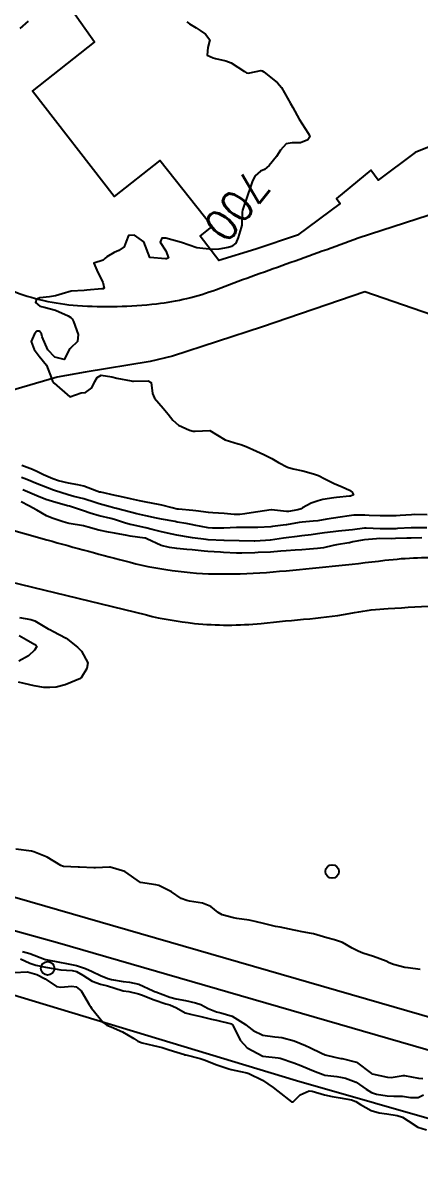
# Model space of a CAD drawing. Header units: metres. Extents: x 286371 to 293043, y 7462578 to 7466404.
# Drawn here: x 287533.6 to 287584.4, y 7465442.6 to 7465590.2 of the extents above; entities that cross this region are included whole.
import ezdxf
from ezdxf.enums import TextEntityAlignment as Align

# ---------------------------------------------------------------- set-up
doc = ezdxf.new("R2010")
doc.units = ezdxf.units.M
doc.header["$MEASUREMENT"] = 0
for name, color, linetype in [('Cotas', 45, 'Continuous'), ('Curvas de Nivel 1m', 11, 'Continuous'), ('Curvas de Nivel 5m', 15, 'Continuous'), ('Divisas', 45, 'Continuous'), ('Edificações', 30, 'Continuous'), ('Linha Férrea', 20, 'Continuous'), ('Postes', 20, 'Continuous'), ('Vias primárias', 230, 'Continuous')]:
    doc.layers.add(name, color=color, linetype=linetype)
doc.styles.add('Style-STANDARD', font='STANDARD.shx')

msp = doc.modelspace()

# ---------------------------------------------------------------- linework, layer by layer
at = {"layer": 'Curvas de Nivel 1m', "flags": 128}
for points, elevation in [([(287585.31, 7465527.23), (287583.71, 7465527.27), (287583.32, 7465527.26), (287581.85, 7465527.15), (287581.32, 7465527.12), (287579.92, 7465527.11), (287579.31, 7465527.12), (287577.9, 7465527.16), (287577.32, 7465527.19), (287575.91, 7465527.18), (287575.31, 7465527.12), (287574.17, 7465526.94), (287573.31, 7465526.81), (287572.47, 7465526.67), (287571.3, 7465526.49), (287570.73, 7465526.43), (287569.3, 7465526.31), (287568.92, 7465526.26), (287567.29, 7465525.97), (287567.24, 7465525.96), (287566.89, 7465525.91), (287565.5, 7465525.73), (287565.29, 7465525.7), (287563.62, 7465525.63), (287563.29, 7465525.62), (287562.93, 7465525.62), (287561.29, 7465525.62), (287560.9, 7465525.61), (287559.29, 7465525.54), (287557.83, 7465525.52), (287557.29, 7465525.57), (287555.47, 7465525.91), (287555.29, 7465525.95), (287554.44, 7465526.11), (287553.3, 7465526.32), (287553.06, 7465526.37), (287551.3, 7465526.67), (287550.67, 7465526.8), (287549.31, 7465527.12), (287548.14, 7465527.38), (287547.31, 7465527.57), (287545.53, 7465528.04), (287545.32, 7465528.1), (287544.74, 7465528.25), (287543.33, 7465528.65), (287542.79, 7465528.82), (287541.34, 7465529.27), (287540.08, 7465529.59), (287539.35, 7465529.79), (287537.58, 7465530.36), (287537.36, 7465530.44), (287537.24, 7465530.48), (287535.38, 7465531.22), (287534.05, 7465531.75), (287533.39, 7465532.02)], 699), ([(287585.28, 7465525.58), (287583.37, 7465525.57), (287583.28, 7465525.57), (287581.52, 7465525.47), (287581.29, 7465525.46), (287579.56, 7465525.45), (287579.29, 7465525.45), (287577.49, 7465525.55), (287577.29, 7465525.54), (287575.74, 7465525.32), (287575.29, 7465525.26), (287573.95, 7465525.14), (287573.28, 7465525.07), (287572.18, 7465524.93), (287571.28, 7465524.79), (287570.45, 7465524.69), (287569.27, 7465524.56), (287568.68, 7465524.47), (287567.27, 7465524.3), (287566.93, 7465524.25), (287565.26, 7465523.99), (287565.22, 7465523.98), (287564.62, 7465523.94), (287563.26, 7465523.86), (287563.16, 7465523.86), (287561.26, 7465523.9), (287559.33, 7465523.97), (287559.26, 7465523.97), (287557.29, 7465524.03), (287557.26, 7465524.04), (287557.01, 7465524.07), (287555.27, 7465524.31), (287555.02, 7465524.35), (287553.27, 7465524.64), (287552.65, 7465524.76), (287551.28, 7465525.05), (287550.09, 7465525.37), (287549.29, 7465525.59), (287547.55, 7465525.95), (287547.29, 7465526.01), (287546.57, 7465526.23), (287545.3, 7465526.63), (287544.8, 7465526.76), (287543.31, 7465527.11), (287542.15, 7465527.45), (287541.32, 7465527.73), (287539.52, 7465528.33), (287539.32, 7465528.39), (287539.25, 7465528.41), (287537.33, 7465528.93), (287536.5, 7465529.22), (287535.35, 7465529.68), (287533.56, 7465530.42)], 698), ([(287584.62, 7465524.28), (287583.26, 7465524.27), (287582.69, 7465524.25), (287581.26, 7465524.19), (287580.78, 7465524.18), (287579.26, 7465524.19), (287578.82, 7465524.18), (287577.27, 7465524.05), (287577.01, 7465524.01), (287575.78, 7465523.78), (287575.37, 7465523.67), (287575.26, 7465523.65), (287573.68, 7465523.39), (287573.26, 7465523.3), (287572.05, 7465523.03), (287571.25, 7465522.93), (287570.25, 7465522.86), (287569.25, 7465522.78), (287568.42, 7465522.71), (287567.25, 7465522.65), (287566.58, 7465522.58), (287565.24, 7465522.45), (287563.68, 7465522.4), (287563.24, 7465522.39), (287561.58, 7465522.33), (287561.24, 7465522.33), (287560.9, 7465522.35), (287559.24, 7465522.43), (287558.83, 7465522.45), (287557.24, 7465522.53), (287556.75, 7465522.57), (287555.24, 7465522.74), (287554.54, 7465522.81), (287553.25, 7465522.94), (287552.32, 7465523.06), (287551.25, 7465523.33), (287549.43, 7465524.18), (287549.26, 7465524.25), (287549.18, 7465524.27), (287547.27, 7465524.52), (287546.91, 7465524.58), (287545.27, 7465524.9), (287544.5, 7465525.03), (287543.28, 7465525.28), (287541.92, 7465525.65), (287541.29, 7465525.81), (287539.49, 7465526.13), (287539.29, 7465526.18), (287538.71, 7465526.34), (287537.3, 7465526.8), (287536.56, 7465527.12), (287535.32, 7465527.82), (287534.33, 7465528.41), (287533.33, 7465528.89)], 697), ([(287533.11, 7465514.08), (287534.57, 7465513.86), (287535.1, 7465513.66), (287536.8, 7465512.66), (287537.09, 7465512.51), (287537.39, 7465512.36), (287539.07, 7465511.44), (287540.55, 7465510.31), (287541.05, 7465509.78), (287541.87, 7465508.29), (287541.75, 7465507.56), (287541, 7465506.39), (287540.96, 7465506.34), (287540.92, 7465506.31), (287538.98, 7465505.49), (287537.81, 7465505.19), (287536.98, 7465505.12), (287536.22, 7465505.14), (287534.98, 7465505.35), (287533.73, 7465505.67), (287532.98, 7465505.82)], 697), ([(287533.07, 7465511.79), (287533.95, 7465511.3), (287535.06, 7465510.63), (287535.21, 7465510.55), (287535.33, 7465510.4), (287535.05, 7465509.9), (287534.25, 7465509.2), (287533.02, 7465508.49)], 698), ([(287584.43, 7465469.06), (287582.86, 7465469.24), (287582.43, 7465469.3), (287580.98, 7465469.7), (287580.44, 7465469.91), (287580.06, 7465470.09), (287578.45, 7465470.7), (287577.06, 7465471.15), (287576.46, 7465471.39), (287575.71, 7465471.78), (287574.47, 7465472.5), (287573.44, 7465472.85), (287572.48, 7465473.11), (287570.74, 7465473.6), (287570.49, 7465473.65), (287569.29, 7465473.87), (287568.5, 7465474.04), (287568.3, 7465474.09), (287566.5, 7465474.44), (287565.87, 7465474.56), (287564.51, 7465474.89), (287563.28, 7465475.2), (287562.51, 7465475.35), (287560.93, 7465475.58), (287560.52, 7465475.66), (287559.08, 7465476.03), (287558.54, 7465476.32), (287557.62, 7465477.12), (287556.56, 7465477.51), (287554.86, 7465477.8), (287554.56, 7465477.87), (287553.82, 7465478.12), (287552.58, 7465479), (287550.94, 7465479.81), (287550.59, 7465479.89), (287548.59, 7465480.19), (287546.61, 7465481.57), (287544.74, 7465482.13), (287544.62, 7465482.14), (287542.83, 7465482.07), (287542.62, 7465482.07), (287540.78, 7465482.15), (287540.62, 7465482.16), (287538.73, 7465482.23), (287538.62, 7465482.25), (287538.42, 7465482.35), (287536.64, 7465483.4), (287534.95, 7465484.1), (287534.65, 7465484.17), (287532.65, 7465484.43)], 696), ([(287533.26, 7465470.42), (287534.44, 7465469.85), (287535.22, 7465469.6), (287536.43, 7465469.35), (287537.67, 7465469.11), (287538.42, 7465469), (287539.84, 7465468.9), (287540.42, 7465468.77), (287541.24, 7465468.3), (287542.4, 7465467.53), (287543.5, 7465467.17), (287544.39, 7465466.94), (287546.24, 7465466.36), (287546.38, 7465466.33), (287547.1, 7465466.21), (287548.37, 7465465.94), (287548.75, 7465465.81), (287550.36, 7465465.14), (287551.84, 7465464.66), (287552.35, 7465464.5), (287553.21, 7465464.12), (287554.33, 7465463.49), (287555.16, 7465463.27), (287556.33, 7465463.01), (287557.68, 7465462.7), (287558.32, 7465462.54), (287560.24, 7465462.09), (287560.31, 7465462.06), (287560.38, 7465462.01), (287560.49, 7465461.83), (287561.35, 7465460), (287562.27, 7465459.01), (287564.25, 7465457.95), (287566.25, 7465457.75), (287566.47, 7465457.71), (287568.24, 7465457.11), (287569.12, 7465456.76), (287570.23, 7465456.28), (287570.53, 7465456.16), (287571.32, 7465455.84), (287571.98, 7465455.59), (287572.22, 7465455.53), (287573.75, 7465455.34), (287574.22, 7465455.27), (287574.87, 7465455.13), (287576.21, 7465454.62), (287577.5, 7465453.74), (287578.19, 7465453.3), (287578.82, 7465453.09), (287580.17, 7465452.88), (287581.03, 7465452.83), (287582.17, 7465452.81), (287583.18, 7465452.65), (287584.17, 7465452.65), (287584.83, 7465452.98)], 697), ([(287533.52, 7465471.36), (287534.45, 7465471.07), (287536.31, 7465470.38), (287536.44, 7465470.33), (287536.49, 7465470.32), (287538.44, 7465469.92), (287538.91, 7465469.86), (287540.43, 7465469.57), (287541.57, 7465469.16), (287542.42, 7465468.8), (287543.49, 7465468.27), (287544.41, 7465467.9), (287544.88, 7465467.77), (287546.4, 7465467.51), (287547.19, 7465467.42), (287548.39, 7465467.15), (287550.24, 7465466.31), (287550.38, 7465466.23), (287550.55, 7465466.16), (287552.36, 7465465.51), (287553.18, 7465465.3), (287554.36, 7465465.09), (287555.66, 7465464.78), (287556.35, 7465464.54), (287557.27, 7465464.06), (287558.34, 7465463.62), (287558.88, 7465463.49), (287560.33, 7465463.06), (287562.05, 7465461.99), (287562.31, 7465461.77), (287563.03, 7465461.24), (287564.29, 7465460.65), (287565.82, 7465460.41), (287566.29, 7465460.39), (287566.7, 7465460.32), (287568.28, 7465459.89), (287569.71, 7465459.3), (287570.27, 7465459.06), (287571.78, 7465458.32), (287572.26, 7465458.13), (287573.5, 7465457.81), (287574.25, 7465457.65), (287574.41, 7465457.63), (287576.25, 7465457.16), (287578.19, 7465455.73), (287578.22, 7465455.71), (287578.26, 7465455.7), (287580.21, 7465455.24), (287580.68, 7465455.23), (287582.22, 7465455.48), (287582.42, 7465455.47), (287584.21, 7465455.12), (287584.77, 7465455.07)], 696), ([(287532.42, 7465468.66), (287534.11, 7465468.72), (287534.42, 7465468.66), (287535.35, 7465468.39), (287536.41, 7465467.85), (287537.87, 7465466.88), (287538.39, 7465466.76), (287539.81, 7465466.91), (287540.39, 7465466.8), (287541, 7465466.31), (287542.05, 7465464.58), (287542.2, 7465464.29), (287542.34, 7465464.08), (287543.82, 7465462.26), (287544.31, 7465461.91), (287544.85, 7465461.7), (287546.3, 7465461.04), (287547.74, 7465460.2), (287548.28, 7465459.88), (287548.8, 7465459.66), (287550.27, 7465459.33), (287551.36, 7465459.06), (287552.26, 7465458.76), (287554.22, 7465458.14), (287554.25, 7465458.13), (287554.39, 7465458.1), (287556.25, 7465457.63), (287556.88, 7465457.43), (287558.24, 7465456.9), (287559.92, 7465456.33), (287560.23, 7465456.25), (287561.43, 7465456), (287562.22, 7465455.81), (287562.49, 7465455.71), (287564.21, 7465454.87), (287565.58, 7465453.93), (287566.19, 7465453.45), (287567.94, 7465452.12), (287568.17, 7465452.11), (287569.06, 7465453), (287570.19, 7465453.51), (287570.57, 7465453.48), (287572.18, 7465453.01), (287573.16, 7465452.8), (287574.18, 7465452.62), (287575.61, 7465452.34), (287576.17, 7465452.14), (287576.79, 7465451.75), (287578.14, 7465450.98), (287579.15, 7465450.71), (287580.14, 7465450.57), (287581.48, 7465450.34), (287582.13, 7465450.14), (287582.89, 7465449.66), (287584.11, 7465448.85), (287585.21, 7465448.53)], 698)]:
    msp.add_lwpolyline(points, dxfattribs=dict(at, elevation=elevation))
at = {"layer": 'Curvas de Nivel 5m', "elevation": 700, "flags": 128}
for points in [[(287533.2, 7465589.49), (287534.27, 7465590.41)], [(287554.53, 7465590.36), (287554.86, 7465590.1), (287555.75, 7465589.56), (287556.26, 7465589.24), (287556.95, 7465588.77), (287557.47, 7465588.06), (287557.23, 7465587.06), (287557.16, 7465586.07), (287557.9, 7465585.74), (287558.21, 7465585.66), (287559.53, 7465585.36), (287560.2, 7465585.11), (287561.92, 7465583.99), (287562.18, 7465583.81), (287562.39, 7465583.77), (287563.4, 7465583.97), (287564.03, 7465584.1), (287564.18, 7465584.07), (287564.39, 7465583.95), (287566.15, 7465582.52), (287566.65, 7465581.92), (287567.43, 7465580.59), (287567.83, 7465579.9), (287568.11, 7465579.38), (287568.94, 7465577.88), (287570.06, 7465576.11), (287570.22, 7465575.86), (287570.29, 7465575.62), (287570.04, 7465575.24), (287569.07, 7465574.85), (287568.04, 7465574.85), (287567.24, 7465574.71), (287566.52, 7465573.92), (287566.01, 7465573.1), (287565.1, 7465571.95), (287564.49, 7465571.46), (287563.98, 7465571.24), (287563.3, 7465570.65), (287562.96, 7465569.98), (287562.7, 7465569.23), (287562.27, 7465567.99), (287562.18, 7465567.74), (287561.92, 7465566.99), (287561.66, 7465566.25), (287561.61, 7465566), (287561.56, 7465564.31), (287561.5, 7465564), (287561.11, 7465562.75), (287560.81, 7465562.01), (287560.27, 7465561.58), (287559.84, 7465561.44), (287558.63, 7465561.24), (287557.83, 7465561.22), (287556.58, 7465561.33), (287555.83, 7465561.41), (287553.84, 7465562.11), (287551.85, 7465562.65), (287551.35, 7465562.65), (287551.14, 7465562.15), (287551.83, 7465561.05), (287552.2, 7465560.14), (287551.93, 7465560.02), (287551.81, 7465560.01), (287549.81, 7465560.17), (287549.04, 7465562.19), (287547.86, 7465563.04), (287547.06, 7465563.01), (287546.78, 7465562.22), (287546.52, 7465561.54), (287545.83, 7465561.08), (287545.25, 7465560.82), (287544.29, 7465560.26), (287544.05, 7465560.03), (287543.81, 7465559.82), (287542.64, 7465559.45), (287543.16, 7465558.27), (287543.77, 7465557.03), (287543.97, 7465556.26), (287543.86, 7465556.16), (287543.75, 7465556.15), (287543.64, 7465556.16), (287541.75, 7465555.98), (287541.4, 7465555.95), (287539.75, 7465555.87), (287538.56, 7465555.53), (287537.74, 7465555.26), (287536.95, 7465555.16), (287535.73, 7465555.02), (287535.28, 7465554.85), (287535.18, 7465554.4), (287535.72, 7465553.95), (287536.29, 7465553.81), (287537.71, 7465553.45), (287539.33, 7465552.71), (287539.7, 7465552.49), (287539.85, 7465552.33), (287540.02, 7465552), (287540.62, 7465550.32), (287540.53, 7465549.44), (287539.64, 7465548.59), (287539.5, 7465548.47), (287539.47, 7465548.34), (287538.82, 7465547.14), (287537.62, 7465547.41), (287536.75, 7465548.38), (287536.03, 7465550.02), (287535.92, 7465550.39), (287535.67, 7465550.77), (287535.34, 7465550.73), (287535.03, 7465550.4), (287534.63, 7465549.42), (287534.99, 7465548.4), (287535.62, 7465547.57), (287536.58, 7465546.38), (287537.21, 7465544.73), (287537.34, 7465544.37), (287537.57, 7465544.09), (287539.54, 7465542.33), (287541.03, 7465542.84), (287541.55, 7465542.9), (287542.37, 7465543.49), (287542.74, 7465544.29), (287543.06, 7465544.81), (287543.59, 7465545.12), (287544.92, 7465544.92), (287545.58, 7465544.75), (287547.41, 7465544.39), (287547.58, 7465544.34), (287547.69, 7465544.33), (287549.58, 7465544.4), (287549.97, 7465544.17), (287550.16, 7465542.78), (287550.38, 7465542.17), (287551.52, 7465540.91), (287552.16, 7465540.14), (287552.73, 7465539.37), (287553.48, 7465538.7), (287554.87, 7465538.09), (287555.35, 7465537.96), (287555.47, 7465537.94), (287555.61, 7465537.94), (287557.47, 7465538.05), (287559.46, 7465536.86), (287561.11, 7465536.33), (287561.45, 7465536.25), (287562.13, 7465535.98), (287563.44, 7465535.41), (287564.41, 7465534.97), (287565.42, 7465534.44), (287566.26, 7465533.92), (287567.41, 7465533.34), (287568.15, 7465533.14), (287569.4, 7465532.86), (287570.77, 7465532.48), (287571.39, 7465532.27), (287572.22, 7465531.83), (287573.38, 7465531.23), (287574.41, 7465530.84), (287575.36, 7465530.4), (287575.72, 7465530.14), (287575.89, 7465529.78), (287575.5, 7465529.63), (287575.35, 7465529.61), (287573.69, 7465529.46), (287573.35, 7465529.43), (287571.97, 7465529.21), (287571.34, 7465529.05), (287570.45, 7465528.74), (287569.33, 7465528.12), (287569.18, 7465528.02), (287568.76, 7465527.88), (287567.55, 7465527.67), (287567.32, 7465527.67), (287565.39, 7465527.87), (287565.32, 7465527.87), (287563.65, 7465527.63), (287563.32, 7465527.57), (287561.95, 7465527.35), (287561.31, 7465527.29), (287560.6, 7465527.3), (287559.31, 7465527.4), (287557.88, 7465527.5), (287557.32, 7465527.53), (287555.67, 7465527.74), (287555.32, 7465527.78), (287553.49, 7465527.95), (287553.32, 7465527.98), (287552.65, 7465528.13), (287551.33, 7465528.49), (287550.91, 7465528.58), (287549.33, 7465528.88), (287548.5, 7465529.03), (287547.34, 7465529.28), (287545.99, 7465529.59), (287545.35, 7465529.73), (287543.51, 7465530.12), (287543.35, 7465530.16), (287543.02, 7465530.28), (287541.36, 7465530.9), (287540.6, 7465531.08), (287539.37, 7465531.31), (287538.12, 7465531.61), (287537.38, 7465531.85), (287536.17, 7465532.38), (287535.4, 7465532.76), (287534.76, 7465533.04), (287533.41, 7465533.57)]]:
    msp.add_lwpolyline(points, dxfattribs=at)
at = {"layer": 'Divisas'}
msp.add_lwpolyline([(287462.5, 7465480.64), (287465.31, 7465485.56), (287469.43, 7465482.7), (287473.05, 7465486.56), (287483.25, 7465484.35), (287481.19, 7465481.24), (287505.01, 7465474.11), (287533.31, 7465465.51), (287568.56, 7465454.85), (287598.52, 7465446.25), (287616.52, 7465440.87), (287644.87, 7465432.68), (287675.48, 7465423.93), (287700.53, 7465416.63), (287720.39, 7465411.76), (287772.2, 7465395.22), (287791.17, 7465388.07), (287809.37, 7465379.94)], dxfattribs=at)
at = {"layer": 'Edificações'}
msp.add_lwpolyline([(287612.26, 7465585.16), (287583.79, 7465573.6), (287579.04, 7465570.08), (287578.09, 7465571.37), (287573.7, 7465567.71), (287574.18, 7465567.11), (287568.69, 7465563.03), (287563.39, 7465561.26), (287558.64, 7465559.81), (287556.26, 7465562.93), (287557.78, 7465564.14), (287551.09, 7465572.6), (287545.24, 7465567.98), (287534.78, 7465581.45), (287542.73, 7465587.76), (287539.96, 7465591.67), (287543.64, 7465594.74), (287542.37, 7465596.18), (287547.81, 7465600.62), (287547.17, 7465601.52), (287551.87, 7465605.01), (287551, 7465606.07), (287577.17, 7465630.71), (287601.33, 7465648.62)], dxfattribs=at)
at = {"layer": 'Linha Férrea'}
for points in [[(286381.9, 7466191.54, -0.034817), (286483.63, 7466136.23), (286637.59, 7466036.03), (286881.46, 7465875.71), (287117.31, 7465719.49, 0.005418), (287238.16, 7465637.94, 0.010292), (287320.61, 7465583.02, 0.018788), (287399.32, 7465533.46, 0.057979), (287521.87, 7465481.39), (287711.72, 7465426.48, -0.002898), (287879.49, 7465377.76), (287927.28, 7465363.25), (287977.96, 7465347.67), (288011.31, 7465337.66), (288037.94, 7465330.83), (288090.19, 7465315.26), (288107.16, 7465310.12)], [(287835.18, 7465381.47, 0.010304), (287693.16, 7465427.51), (287537.99, 7465472.45, -0.040382), (287441.99, 7465506.86, -0.042368), (287320.57, 7465578.57, -0.008489), (287246.96, 7465627.06, -0.004773), (287110.87, 7465718.76), (286883.88, 7465869.13), (286836.14, 7465900.58), (286681.72, 7466001.99, 0.002623), (286488.21, 7466128.28, 0.036116), (286381.9, 7466186.94, 0.036116)]]:
    msp.add_lwpolyline(points, format="xyb", dxfattribs=at)
at = {"layer": 'Postes'}
for centre in [(287573.15, 7465481.58), (287536.72, 7465469.18)]:
    msp.add_circle(centre, 0.866, dxfattribs=at)
at = {"layer": 'Vias primárias', "elevation": 702.79}
msp.add_lwpolyline([(287584.99, 7465649.76, -0.00288), (287571.17, 7465639.13, 0.02388), (287561.52, 7465631.05, 0.007437), (287552.73, 7465622.7, 0.012424), (287542.67, 7465612.34, 0.007845), (287534.65, 7465603.39, 0.025524), (287526.5, 7465592.97, -0.01723), (287522.1, 7465587.15, 0.022037), (287518.84, 7465582.75, 0.145525), (287516.93, 7465576.66, 0.124791), (287519.19, 7465567.09, 0.094924), (287524.37, 7465560.56, 0.084998), (287532.03, 7465555.96, 0.075501), (287540.54, 7465554.04, 0.045777), (287550.67, 7465554.26, 0.061844), (287558.32, 7465556.1, -0.004746), (287567.27, 7465559.36, 0.002759), (287576.49, 7465562.69), (287592.93, 7465568.05, 0.015739)], format="xyb", dxfattribs=at)
at = {"layer": 'Vias primárias'}
for points in [[(287642.41, 7465532.31), (287638.98, 7465531.29, -0.139877), (287634.01, 7465531.24, -0.099729), (287628.89, 7465533.82, -0.027754), (287622.01, 7465539.87, 0.087729), (287619.67, 7465541.48, 0.045285), (287615.32, 7465543), (287596, 7465548.66), (287591.51, 7465550.22), (287587.08, 7465552.41), (287577.32, 7465555.77), (287564.24, 7465551.29), (287552.71, 7465547.54), (287549.83, 7465546.85), (287541.54, 7465545.48), (287537.92, 7465544.85), (287529.88, 7465542.51), (287521.59, 7465540.95), (287511.88, 7465539.14), (287507.59, 7465537.78), (287498.06, 7465532.91), (287491.66, 7465529.3), (287488.47, 7465527.19, -2.404052)], [(287506.47, 7465533.9), (287527.68, 7465526.54), (287536.63, 7465524.04, 0.004849), (287547.27, 7465521.17, 0.066242), (287559.67, 7465519.67, 0.019412), (287566.42, 7465520.01, 0.007588), (287579.9, 7465521.42, -0.039415), (287588.26, 7465521.76, -0.029293), (287602.8, 7465520.35, -0.035238), (287614.66, 7465517.62, 0.010245), (287629.98, 7465513.29, -0.016403), (287657.4, 7465505.16, 0.022186), (287678.99, 7465499.04, 0.13868), (287689, 7465499.48, 0.06429), (287691.83, 7465500.83, 3.37616)], [(287499.54, 7465529.27), (287509.26, 7465525.28), (287525.96, 7465520.11), (287549.36, 7465514.42, 0.033389), (287555.5, 7465513.35, 0.052574), (287564.07, 7465513.35, -0.005225), (287570.27, 7465513.94, 0.026292), (287576.02, 7465514.73, -0.03371), (287580.31, 7465515.26, 0.002843), (287587.12, 7465515.67, -0.04231), (287595.13, 7465515.52, -0.034162), (287609.19, 7465513.08, -0.012405), (287618.74, 7465510.5, 0.002373), (287625.88, 7465508.41, -0.004803), (287637.79, 7465504.86), (287660.98, 7465497.79), (287689.31, 7465488.73), (287715.79, 7465480.48), (287741.15, 7465472.56), (287762.38, 7465465.81), (287789.08, 7465457.56), (287804.34, 7465452.84), (287813.35, 7465449.75, -0.039438)]]:
    msp.add_lwpolyline(points, format="xyb", dxfattribs=at)

# ---------------------------------------------------------------- texts
at = {"layer": 'Cotas', "style": 'Style-STANDARD'}
msp.add_text('700', height=4, rotation=231.463, dxfattribs=at).set_placement((287560.97, 7465566.76, 700), align=Align.MIDDLE_CENTER)

doc.saveas('drawing.dxf')
